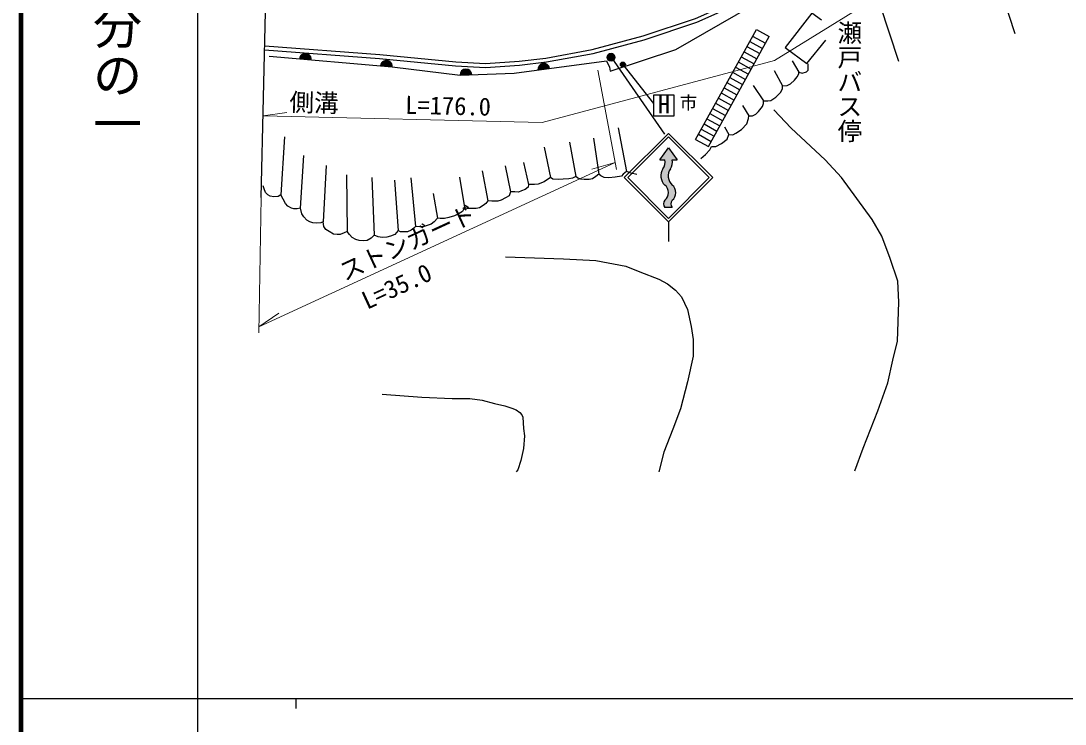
# Model space of a CAD drawing. Units: millimetres at full size, sheet at 1:1000; details may follow other scales. Extents: x 40000 to 680000, y 20000 to 380000.
# Drawn here: x 40000 to 146330, y 202409 to 273974 of the extents above; entities that cross this region are included whole.
import ezdxf
from ezdxf.enums import TextEntityAlignment as Align

# ---------------------------------------------------------------- set-up
doc = ezdxf.new("R2010")
doc.units = ezdxf.units.MM
doc.header["$LTSCALE"] = 1000
for name, color, linetype, lineweight in [('M-BGD', 7, 'Continuous', 25), ('M-BGD-EXST', 7, 'Continuous', 25), ('M-BMK-HTXT', 7, 'Continuous', 13), ('M-BMK-OTRS', 5, 'Continuous', 25), ('M-STR-HTXT', 7, 'Continuous', 13), ('M-STR-STRC', 7, 'Continuous', 25), ('M-TTL', 2, 'Continuous', 140), ('M-TTL-BAND', 7, 'Continuous', 25)]:
    doc.layers.add(name, color=color, linetype=linetype, lineweight=lineweight)
doc.styles.add('@ＭＳ ゴシック', font='')
doc.styles.add('ＭＳ ゴシック', font='')
doc.styles.get('@ＭＳ ゴシック').set_extended_font_data('@MS Gothic')
doc.styles.get('ＭＳ ゴシック').set_extended_font_data('MS Gothic')

msp = doc.modelspace()

# ---------------------------------------------------------------- hatches: boundary and pattern name
at = {"layer": 'M-BGD'}
for points in [[(69562, 270009, 0.41421), (69015, 270658, 0.41421), (68366, 270112)], [(77822, 269298, 0.41421), (77275, 269947, 0.41421), (76626, 269401)], [(85918, 268496, 0.41421), (85299, 269077, 0.41421), (84718, 268459)], [(93836, 269135, 0.41421), (93158, 269646, 0.41421), (92648, 268968)]]:
    msp.add_hatch(color=256, dxfattribs=at).paths.add_polyline_path(points)
at = {"layer": 'M-BGD-EXST'}
msp.add_hatch(color=256, dxfattribs=at).paths.add_polyline_path([(101081, 269409, 1), (101520, 269649, 1)])
at = {"layer": 'M-STR-STRC'}
for points in [[(100428, 270489, 1), (99753, 270060, 0.41421), (100305, 269937, 0.41421)], [(105945, 261071), (105070, 259821), (105570, 259821), (105578, 259775), (105584, 259729), (105588, 259682), (105591, 259635), (105591, 259588), (105590, 259541), (105587, 259495), (105582, 259448), (105575, 259402), (105567, 259356), (105556, 259310), (105544, 259265), (105530, 259220), (105515, 259176), (105497, 259132), (105478, 259089), (105457, 259047), (105435, 259006), (105411, 258966), (105386, 258926), (105382, 258922), (105355, 258879), (105329, 258834), (105306, 258789), (105284, 258743), (105263, 258695), (105245, 258648), (105228, 258599), (105214, 258550), (105201, 258500), (105191, 258450), (105182, 258399), (105175, 258349), (105170, 258298), (105168, 258246), (105167, 258195), (105168, 258144), (105172, 258093), (105177, 258042), (105184, 257991), (105194, 257941), (105205, 257891), (105218, 257841), (105234, 257792), (105251, 257744), (105270, 257696), (105290, 257649), (105313, 257603), (105338, 257558), (105364, 257514), (105392, 257471), (105421, 257429), (105453, 257389), (105485, 257349), (105520, 257311), (105555, 257274), (105570, 257260), (105599, 257236), (105628, 257212), (105656, 257186), (105682, 257159), (105707, 257131), (105732, 257102), (105755, 257072), (105777, 257041), (105798, 257010), (105817, 256977), (105835, 256944), (105852, 256911), (105868, 256876), (105882, 256841), (105895, 256806), (105906, 256770), (105916, 256733), (105924, 256696), (105931, 256659), (105937, 256622), (105941, 256584), (105944, 256547), (105945, 256509), (105945, 256471), (105943, 256433), (105940, 256396), (105935, 256358), (105929, 256321), (105921, 256284), (105912, 256247), (105901, 256211), (105889, 256175), (105876, 256140), (105861, 256105), (105845, 256071), (105828, 256037), (105809, 256005), (105789, 255973), (105768, 255941), (105745, 255911), (105722, 255881), (105697, 255853), (105671, 255825), (105644, 255799), (105616, 255773), (105587, 255749), (105570, 255736), (105555, 255715), (105542, 255693), (105529, 255671), (105517, 255649), (105506, 255626), (105496, 255602), (105486, 255579), (105478, 255555), (105471, 255530), (105464, 255505), (105459, 255481), (105454, 255455), (105451, 255430), (105448, 255405), (105447, 255379), (105446, 255354), (105447, 255328), (105448, 255303), (105451, 255278), (105454, 255252), (105459, 255227), (105464, 255202), (105471, 255178), (105478, 255153), (105487, 255129), (105496, 255106), (105506, 255082), (105517, 255059), (105529, 255037), (105542, 255015), (105556, 254993), (105570, 254973), (106320, 254973), (106306, 254993), (106292, 255013), (106280, 255034), (106268, 255055), (106257, 255077), (106247, 255099), (106238, 255121), (106229, 255144), (106222, 255167), (106215, 255190), (106210, 255214), (106205, 255238), (106201, 255262), (106198, 255286), (106197, 255310), (106196, 255334), (106196, 255359), (106197, 255383), (106199, 255407), (106202, 255431), (106205, 255455), (106210, 255479), (106216, 255503), (106223, 255526), (106230, 255549), (106239, 255572), (106248, 255594), (106258, 255616), (106269, 255638), (106281, 255659), (106294, 255679), (106307, 255700), (106320, 255717), (106350, 255742), (106379, 255767), (106407, 255794), (106434, 255822), (106459, 255851), (106484, 255880), (106507, 255911), (106529, 255943), (106550, 255975), (106569, 256008), (106588, 256042), (106604, 256077), (106620, 256112), (106634, 256148), (106647, 256184), (106658, 256221), (106668, 256259), (106676, 256296), (106683, 256334), (106688, 256372), (106692, 256411), (106694, 256449), (106695, 256488), (106694, 256526), (106692, 256565), (106688, 256603), (106683, 256641), (106676, 256679), (106668, 256717), (106659, 256754), (106647, 256791), (106635, 256827), (106621, 256863), (106605, 256899), (106589, 256933), (106570, 256967), (106551, 257001), (106530, 257033), (106508, 257065), (106485, 257095), (106461, 257125), (106435, 257154), (106408, 257182), (106381, 257209), (106352, 257234), (106322, 257259), (106319, 257261), (106283, 257297), (106248, 257335), (106215, 257374), (106183, 257414), (106153, 257455), (106124, 257498), (106097, 257542), (106072, 257586), (106049, 257632), (106027, 257678), (106008, 257726), (105990, 257774), (105974, 257822), (105960, 257872), (105948, 257922), (105938, 257972), (105930, 258022), (105924, 258073), (105919, 258124), (105917, 258176), (105917, 258227), (105919, 258278), (105923, 258329), (105929, 258380), (105937, 258431), (105947, 258481), (105959, 258531), (105973, 258580), (105988, 258629), (106006, 258677), (106026, 258725), (106047, 258771), (106070, 258817), (106095, 258862), (106122, 258905), (106133, 258922), (106158, 258961), (106182, 259001), (106205, 259042), (106226, 259084), (106245, 259127), (106263, 259171), (106279, 259215), (106293, 259259), (106305, 259305), (106316, 259350), (106324, 259396), (106331, 259443), (106337, 259489), (106340, 259536), (106341, 259583), (106341, 259630), (106339, 259677), (106335, 259723), (106329, 259770), (106321, 259816), (106320, 259821), (106820, 259821)]]:
    msp.add_hatch(color=256, dxfattribs=at).paths.add_polyline_path(points)

# ---------------------------------------------------------------- linework, layer by layer
at = {"layer": 'M-BGD'}
for p, q in [((108696, 261917), (114890, 273111)), ((110009, 261191), (116203, 272385)), ((114506, 272417), (115818, 271691)), ((114890, 273111), (116203, 272385)), ((113925, 271367), (115238, 270641)), ((114215, 271892), (115528, 271166)), ((113344, 270317), (114657, 269591)), ((113635, 270842), (114947, 270116)), ((112763, 269267), (114076, 268541)), ((113054, 269792), (114366, 269066)), ((118546, 269921), (119221, 268749)), ((112182, 268217), (113495, 267491)), ((112473, 268742), (113785, 268016)), ((116711, 268942), (117552, 267357)), ((111601, 267167), (112914, 266441)), ((111892, 267692), (113204, 266966)), ((114551, 267393), (115609, 265835)), ((111020, 266117), (112333, 265391)), ((111311, 266642), (112623, 265916)), ((110439, 265067), (111752, 264341)), ((110730, 265592), (112042, 264866)), ((113489, 265375), (114107, 264327)), ((109858, 264017), (111171, 263291)), ((110149, 264542), (111461, 263816)), ((100832, 263100), (101666, 258645)), ((109277, 262967), (110590, 262241)), ((109568, 263492), (110880, 262766)), ((111650, 263186), (112076, 262397)), ((66848, 262169), (66453, 256265)), ((95871, 261623), (96503, 258151)), ((98318, 262030), (98838, 258388)), ((108696, 261917), (110009, 261191)), ((108987, 262442), (110299, 261716)), ((93289, 261113), (93931, 258050)), ((68794, 260273), (68449, 254924)), ((91192, 259565), (91705, 257334)), ((71074, 259259), (70786, 253514)), ((86972, 258729), (87560, 255656)), ((89318, 259214), (89870, 256582)), ((73170, 258294), (73233, 252545)), ((75732, 258045), (75989, 252176)), ((78028, 257779), (78413, 252629)), ((79709, 258012), (80176, 253053)), ((84653, 258056), (85170, 254973)), ((81997, 256412), (82424, 253910))]:
    msp.add_line(p, q, dxfattribs=at)
for points in [[(64817, 271020), (76513, 270148), (84253, 269394), (87304, 269237), (90778, 269476), (93527, 269797), (98258, 270670), (103474, 272056), (108834, 273857), (111505, 275024), (116389, 277887), (119920, 280324), (124809, 283699), (126982, 285188), (129998, 286851), (133625, 288687), (137848, 290708), (144841, 293587), (148315, 294910)], [(64827, 271420), (76547, 270546), (84282, 269793), (87301, 269638), (90741, 269875), (93467, 270193), (98170, 271060), (103359, 272439), (108690, 274231), (111321, 275381), (115849, 278075), (119693, 280653), (124584, 284132), (126769, 285599), (129786, 287318), (133441, 289218), (137710, 291163), (144664, 294075), (148192, 295320)], [(65289, 270377), (77822, 269298), (84718, 268459), (90235, 268639), (99618, 269918), (99949, 269270), (99999, 268848), (106691, 271070), (115796, 276327), (120293, 279158), (125083, 282368), (124584, 284131)], [(129384, 269829), (126551, 278529), (132759, 280455), (138090, 282263), (141223, 272695)], [(121521, 274044), (120525, 274749), (117818, 271276), (120017, 269649), (121967, 272012)], [(109249, 259954), (109704, 260364), (110145, 260858), (110313, 261204), (110748, 261204), (111351, 261505), (111908, 261951), (112076, 262397), (112478, 262375), (112812, 262542), (113393, 262910), (113906, 263501), (114095, 264048), (114107, 264327), (114497, 264329), (114841, 264480), (115121, 264767), (115516, 265254), (115609, 265577), (115609, 265835), (116075, 265828), (116348, 265886), (116878, 266224), (117356, 266673), (117546, 267047), (117552, 267357), (118012, 267403), (118352, 267576), (118778, 267938), (119031, 268295), (119232, 268571), (119221, 268749), (119549, 268657), (120004, 268805), (120149, 268950), (120178, 269196), (120171, 269609)], [(124916, 228197), (125755, 230508), (127269, 234290), (128264, 237153), (128791, 239444), (129269, 241397), (129386, 245364), (129286, 247470), (128518, 249785), (127668, 252052), (126682, 253747), (123551, 258027), (121888, 259820), (118437, 263074), (116658, 264934)], [(102735, 258350), (102158, 258462), (101666, 258645), (101342, 258364), (101145, 258181), (100527, 258069), (99875, 257993), (99390, 258050), (99041, 258196), (98838, 258388), (98545, 258140), (98195, 257915), (97879, 257836), (97349, 257836), (97033, 257869), (96695, 257960), (96503, 258151), (96153, 257982), (95804, 257903), (95217, 257869), (94721, 257824), (94168, 257881), (93931, 258050), (93267, 257608), (92674, 257357), (92298, 257334), (91705, 257334), (91648, 257061), (91352, 256822), (90987, 256685), (90679, 256548), (90292, 256571), (89870, 256582), (89708, 256169), (89363, 255978), (88908, 255736), (88557, 255626), (88293, 255619), (87941, 255641), (87560, 255656), (87334, 255375), (87064, 255190), (86694, 254946), (86364, 254887), (85843, 254880), (85427, 254880), (85170, 254973), (84977, 254575), (84644, 254376), (84162, 254143), (83588, 253960), (83131, 253869), (82707, 253869), (82424, 253910), (82072, 253518), (81789, 253294), (81382, 253144), (80966, 253028), (80634, 253020), (80176, 253053), (80027, 252878), (79744, 252671), (79370, 252521), (79112, 252521), (78654, 252521), (78413, 252629), (78078, 252250), (77653, 252055), (77249, 251954), (76791, 251947), (76386, 252008), (75989, 252176), (75670, 251866), (75254, 251629), (74855, 251578), (74439, 251612), (74108, 251713), (73726, 251934), (73454, 252248), (73233, 252545), (72928, 252392), (72528, 252223), (72197, 252223), (71824, 252282), (71380, 252529), (71058, 252742), (70862, 253056), (70786, 253514), (70548, 253437), (70098, 253387), (69741, 253412), (69410, 253531), (69103, 253693), (68805, 254033), (68602, 254338), (68491, 254797), (68449, 254924), (68143, 254831), (67795, 254839), (67540, 254907), (67166, 255119), (66946, 255374), (66716, 255815), (66453, 256265), (66198, 256095), (65772, 256063), (65399, 256122), (65144, 256283), (64915, 256521), (64762, 256886), (64686, 257191)], [(89342, 249972), (95247, 249773), (98543, 249594), (101591, 248997), (103028, 248446), (104967, 247684), (105858, 247206), (106659, 246586), (107280, 245902), (107877, 244606), (108265, 242888), (108471, 241558), (108450, 239869), (107884, 237257), (107176, 234509), (106371, 232428), (105463, 230081), (104959, 228083)], [(76780, 235989), (80829, 235667), (83918, 235530), (85707, 235530), (86961, 235392), (88225, 235052), (89288, 234799), (89996, 234553), (90445, 234382), (90799, 234136), (90995, 233876), (91109, 233630), (91187, 232505), (91265, 231758), (91187, 230465), (90919, 229250), (90595, 228302), (90439, 228068)]]:
    msp.add_lwpolyline(points, dxfattribs=at)
for centre, start, end in [((68964, 270060), 355.08635, 175.08635), ((77224, 269349), 355.08635, 175.08635), ((85318, 268478), 1.79789, 181.79789), ((93242, 269051), 8.04482, 188.04482)]:
    msp.add_arc(centre, 600, start, end, dxfattribs=at)
at = {"layer": 'M-BGD-EXST'}
for p, q in [((101301, 269529), (104402, 265578)), ((106504, 266412), (104404, 266412)), ((104404, 266412), (104404, 264312)), ((106504, 264312), (106504, 266412)), ((104404, 264312), (106504, 264312))]:
    msp.add_line(p, q, dxfattribs=at)
msp.add_circle((101301, 269529), 250, dxfattribs=at)
at = {"layer": 'M-BMK-OTRS'}
msp.add_line((64451, 256009), (65424, 295869), dxfattribs=at)
at = {"layer": 'M-STR-HTXT'}
for p, q in [((98755, 268956), (100642, 258846)), ((64654, 264309), (67087, 264636)), ((64236, 242854), (100510, 259556)), ((100510, 259556), (98147, 258891)), ((64451, 256009), (64226, 242231)), ((64236, 242854), (66278, 244217))]:
    msp.add_line(p, q, dxfattribs=at)
msp.add_lwpolyline([(64654, 264309), (93064, 263650), (116735, 269929), (140995, 284927), (208915, 295635), (217635, 293794), (228992, 289987)], dxfattribs=at)
at = {"layer": 'M-STR-STRC'}
for p, q in [((100090, 270274), (105550, 262446)), ((101446, 258023), (105946, 262523)), ((101799, 258023), (105946, 262169)), ((110446, 258023), (105946, 262523)), ((110092, 258023), (105946, 262169)), ((105070, 259821), (105945, 261071)), ((105945, 261071), (106820, 259821)), ((105070, 259821), (105570, 259821)), ((106320, 259821), (106820, 259821)), ((101446, 258023), (105946, 253522)), ((101799, 258023), (105946, 253876)), ((105946, 253876), (110092, 258023)), ((105946, 253523), (110446, 258023)), ((106320, 254973), (105570, 254973)), ((105946, 253522), (105946, 251522))]:
    msp.add_line(p, q, dxfattribs=at)
msp.add_circle((100090, 270274), 400, dxfattribs=at)
for centre, radius, start, end in [((104397, 259597), 1194, 325.59426, 10.8565), ((105147, 259597), 1194, 325.60114, 10.85457), ((106473, 258203), 1306, 146.61414, 226.26108), ((107222, 258203), 1305, 146.60657, 226.22181), ((104983, 256498), 962, 307.59913, 52.40087), ((105714, 256489), 981, 308.18199, 51.89869), ((106096, 255355), 649, 144.05104, 215.94576), ((106813, 255345), 618, 142.95174, 216.9996)]:
    msp.add_arc(centre, radius, start, end, dxfattribs=at)
at = {"layer": 'M-TTL'}
msp.add_line((40000, 380000), (40000, 20000), dxfattribs=at)
at = {"layer": 'M-TTL-BAND'}
for p, q in [((58000, 370000), (58000, 20000)), ((40000, 205000), (579000, 205000)), ((68000, 205000), (68000, 204000))]:
    msp.add_line(p, q, dxfattribs=at)

# ---------------------------------------------------------------- texts
at = {"layer": 'M-BGD-EXST', "style": 'ＭＳ ゴシック'}
for s, height, p in [('H', 1833, (104857, 264003)), ('市', 1320, (107082, 264600))]:
    msp.add_text(s, height=height, dxfattribs=at).set_placement(p, align=Align.BOTTOM_LEFT)
at = {"layer": 'M-BMK-HTXT', "style": '@ＭＳ ゴシック'}
msp.add_text('瀬戸バス停', height=1833, rotation=270, dxfattribs=at).set_placement((122909, 274035), align=Align.BOTTOM_LEFT)
at = {"layer": 'M-STR-HTXT', "style": 'ＭＳ ゴシック'}
for s, rotation, p in [('側溝', 358.672, (67320, 264247)), ('L=176.0', 358.672, (79104, 263974)), ('ストンガード', 24.723, (73183, 246974)), ('L=35.0', 24.723, (75480, 244065))]:
    msp.add_text(s, height=1833, rotation=rotation, dxfattribs=at).set_placement(p, align=Align.BOTTOM_LEFT)
at = {"layer": 'M-TTL-BAND', "style": '@ＭＳ ゴシック'}
msp.add_text('縮尺千分の一', height=3666, rotation=270, dxfattribs=at).set_placement((49777, 261030), align=Align.MIDDLE_RIGHT)

doc.saveas('drawing.dxf')
